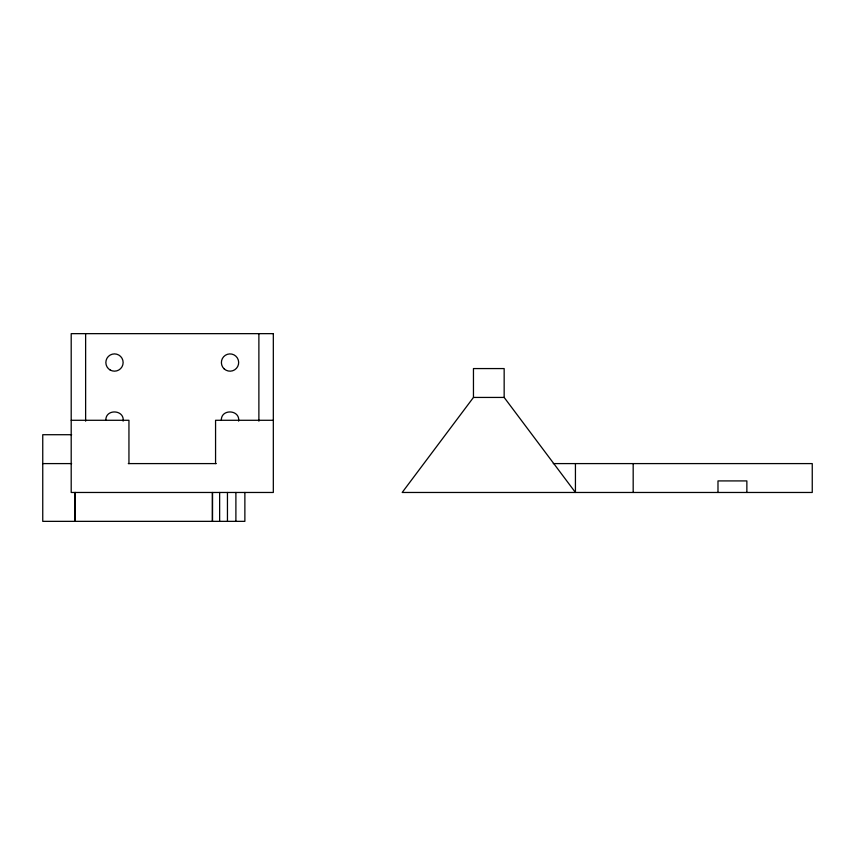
<?xml version="1.0" encoding="UTF-8"?>
<svg xmlns="http://www.w3.org/2000/svg" width="855" height="855" viewBox="0 0 855 855"><rect width="100%" height="100%" fill="white"/><g stroke="black" fill="none" stroke-linecap="round" stroke-linejoin="round"><path stroke-width="1.28" d="M75.048 521.347L75.048 492.469M105.849 420.286C105.4 408.594 124.68 409.513 123.131 421.109M221.349 420.286C220.9 408.594 240.18 409.513 238.631 421.109M575.436 463.592L575.436 492.469L504.161 397.436L504.161 368.569L473.456 368.569L473.456 397.436L402.181 492.469L812.25 492.469L812.25 463.592L553.27 463.592M473.456 397.436L504.161 397.436M71.2 420.286L128.945 420.286L128.945 463.592M273.322 420.286L215.567 420.286L215.567 463.592M71.628 434.714L42.75 434.714L42.75 521.347L244.872 521.347L244.872 492.469M42.75 463.592L71.628 463.592M128.282 463.592L216.24 463.592M746.864 492.469L746.864 480.916L717.986 480.916L717.986 492.469M633.181 463.592L633.181 492.469M258.883 333.653L258.883 421.162M235.895 492.469L235.895 521.347M227.451 492.469L227.451 521.347M219.639 492.469L219.639 521.347M212.5 521.347L212.457 492.469L212.393 521.347M85.628 333.653L85.628 421.162M75.229 492.469L75.229 521.347M273.322 333.653L71.2 333.653L71.2 492.469L273.322 492.469L273.322 333.653M224.213 368.933A8.646 8.646 0 0 0 238.47 364.38A8.646 8.646 0 0 0 227.398 354.312A8.646 8.646 0 0 0 224.213 368.933M110.167 370.012A8.646 8.646 0 0 0 123.131 362.531A8.646 8.646 0 0 0 110.167 355.049A8.646 8.646 0 0 0 110.167 370.012"/></g></svg>
